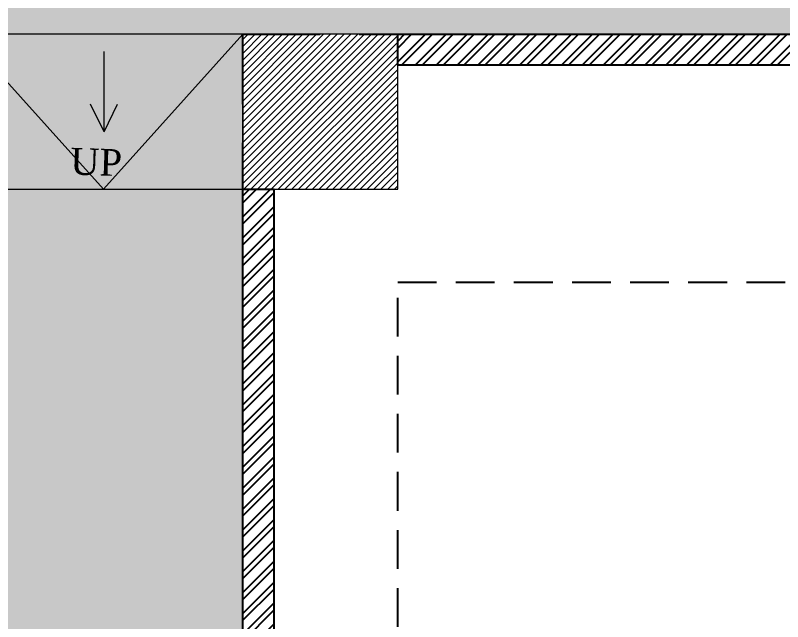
# Model space of a CAD drawing. Header units: millimetres. Extents: x 2335845 to 2509607, y 289014 to 361737.
# Drawn here: x 2403576 to 2408529, y 323910 to 327824 of the extents above; entities that cross this region are included whole.
import ezdxf

# ---------------------------------------------------------------- set-up
doc = ezdxf.new("R2010")
doc.units = ezdxf.units.MM
doc.linetypes.add('DASHED', pattern=[0.75, 0.5, -0.25])
doc.linetypes.add('HIDDEN', pattern=[0.375, 0.25, -0.125])
for name, color, linetype, lineweight in [('A-PLAN-COLUMN', 3, 'Continuous', 0), ('A-PLAN-RCC-HATCH', 8, 'Continuous', 13), ('TOA-FL-CPT-1', 8, 'Continuous', 5), ('TOA-FL-CPT-5', 8, 'Continuous', 5), ('TOA-RAMP', 8, 'Continuous', 13)]:
    doc.layers.add(name, color=color, linetype=linetype, lineweight=lineweight)
for name, color, linetype in [('A-PLAN-HIDDEN', 1, 'HIDDEN'), ('A-PLAN-WALL', 6, 'Continuous'), ('A-PLAN-WALL HATCH', 8, 'Continuous'), ('FLOOR MARK', 7, 'Continuous')]:
    doc.layers.add(name, color=color, linetype=linetype)
doc.styles.add('GEORGE', font='georgia.ttf')
pattern_1 = [(315, (-36425.78, 307491.06), (-67.35192, -67.35192), []), (315, (-36380.88, 307491.06), (-67.35192, -67.35192), [])]

# ---------------------------------------------------------------- blocks, each defined once
blk = doc.blocks.new('Columns')
at = {"layer": 'A-PLAN-RCC-HATCH'}
h = blk.add_hatch(dxfattribs=at)
h.set_pattern_fill('ANSI31', color=256, scale=250, style=0)
h.set_pattern_definition([(45, (469397.9, -590762.232), (-22.0970869, 22.0970869), [])])
h.paths.add_polyline_path([(28839.7, 1537), (29839.7, 1537), (29839.7, 2537), (28839.7, 2537)])
at = {"layer": 'A-PLAN-COLUMN', "elevation": 0}
blk.add_lwpolyline([(28839.7, 1537), (29839.7, 1537), (29839.7, 2537), (28839.7, 2537)], close=True, dxfattribs=at)
blk = doc.blocks.new('AHU-2')
at = {"layer": 'A-PLAN-WALL HATCH'}
h = blk.add_hatch(dxfattribs=at)
h.set_pattern_fill('ANSI32', color=256, scale=10, style=0)
h.set_pattern_definition(pattern_1)
h.paths.add_polyline_path([(1474.2, 1966.1), (1474.2, 2616.1), (2574.2, 2616.1), (2574.2, 2816.1), (1069.2, 2816.1), (1069.2, 2616.1), (1274.2, 2616.1), (1274.2, 2166.1), (74.2, 2166.1), (74.2, 2616.1), (279.2, 2616.1), (279.2, 2816.1), (-330.8, 2816.1), (-330.8, 2616.1), (-125.8, 2616.1), (-125.8, 2166.1), (-1325.8, 2166.1), (-1325.8, 2616.1), (-1120.8, 2616.1), (-1120.8, 2816.1), (-1730.8, 2816.1), (-1730.8, 2616.1), (-1525.8, 2616.1), (-1525.8, 2166.1), (-2725.8, 2166.1), (-2725.8, 2616.1), (-2520.8, 2616.1), (-2520.8, 2816.1), (-2925.8, 2816.1), (-2925.8, -2008.9), (-2725.8, -2008.9), (-2725.8, 1966.1)])
h = blk.add_hatch(dxfattribs=at)
h.set_pattern_fill('ANSI32', color=256, scale=10, style=0)
h.set_pattern_definition(pattern_1)
h.paths.add_polyline_path([(-1925.8, -3008.9), (1034.2, -3008.9), (1034.2, -2158.9), (834.2, -2158.9), (834.2, -2808.9), (-1925.8, -2808.9)])
at = {"layer": 'A-PLAN-HIDDEN', "ltscale": 1000, "elevation": 0}
blk.add_lwpolyline([(974.2, -1408.9), (974.2, 1191.1), (-1925.8, 1191.1), (-1925.8, -1408.9)], close=True, dxfattribs=at)
at = {"layer": 'A-PLAN-WALL', "elevation": 0}
for points in [[(-2925.8, 2816.1), (-2925.8, -2008.9), (-2725.8, -2008.9), (-2725.8, 1966.1)], [(-1925.8, -3008.9), (1034.2, -3008.9), (1034.2, -2158.9), (834.2, -2158.9), (834.2, -2808.9), (-1925.8, -2808.9), (-1925.8, -3008.9)]]:
    blk.add_lwpolyline(points, dxfattribs=at)
blk = doc.blocks.new('CHOREE')
at = {"xscale": -1, "rotation": 180}
blk.add_blockref('AHU-2', (9408, 6440.9), dxfattribs=at)
blk = doc.blocks.new('BIG CHOORE')
blk.add_blockref('CHOREE', (-2408, -1909))

msp = doc.modelspace()

# ---------------------------------------------------------------- hatches: boundary and pattern name
at = {"layer": 'TOA-FL-CPT-1', "true_color": 0xc7c8ca}
h = msp.add_hatch(dxfattribs=at)
h.set_pattern_fill('AR-PARQ1', color=9, scale=3)
h.set_pattern_definition([(90, (54538.6, -6708.4), (-914.4, 914.4), [914.4, -914.4]), (90, (54691, -6708.4), (-914.4, 914.4), [914.4, -914.4]), (90, (54843.4, -6708.4), (-914.4, 914.4), [914.4, -914.4]), (90, (54995.8, -6708.4), (-914.4, 914.4), [914.4, -914.4]), (90, (55148.2, -6708.4), (-914.4, 914.4), [914.4, -914.4]), (90, (55300.6, -6708.4), (-914.4, 914.4), [914.4, -914.4]), (90, (55453, -6708.4), (-914.4, 914.4), [914.4, -914.4]), (0, (54538.6, -5794), (914.4, -914.4), [914.4, -914.4]), (0, (54538.6, -5641.6), (914.4, -914.4), [914.4, -914.4]), (0, (54538.6, -5489.2), (914.4, -914.4), [914.4, -914.4]), (0, (54538.6, -5336.8), (914.4, -914.4), [914.4, -914.4]), (0, (54538.6, -5184.4), (914.4, -914.4), [914.4, -914.4]), (0, (54538.6, -5032), (914.4, -914.4), [914.4, -914.4]), (0, (54538.6, -4879.6), (914.4, -914.4), [914.4, -914.4])])
h.paths.add_polyline_path([(2344950.518, 323601.624), (2348044.691, 323601.624), (2348044.691, 308801.624), (2344978.375, 308801.624), (2344983.023, 307001.553), (2351045.878, 307001.608), (2351044.683, 304701.624), (2350244.683, 304670.094), (2350244.683, 294701.624), (2352811.835, 294701.622), (2352811.821, 307001.631), (2405044.683, 307005.059), (2405044.683, 327701.624), (2410595.745, 327701.624), (2410609.803, 329501.624), (2408605.34, 329501.624), (2411484.683, 335301.624), (2408440.262, 335301.624), (2406365.488, 331122.307), (2403244.678, 328001.969), (2403244.795, 325600.805), (2384290.648, 325598.809), (2384290.648, 323607.372), (2375885.176, 323603.528), (2375861.465, 325602.978), (2360226.195, 325602.091), (2360226.052, 334601.937), (2375945.229, 334602.179), (2375945.229, 331031.373), (2376972.789, 331510.903), (2389391.537, 331510.903), (2389391.537, 331810.72), (2389491.628, 331810.72), (2389491.53, 331510.903), (2391791.53, 331510.903), (2391791.531, 333010.881), (2389491.53, 333010.881), (2389491.531, 332710.861), (2389391.537, 332710.861), (2389391.54, 333010.905), (2377622.511, 333011.008), (2377622.511, 336459.845), (2386144.742, 336459.853), (2386144.683, 337701.624), (2376094.699, 337701.624), (2376094.724, 335802.062), (2362938.321, 335802.061), (2362938.326, 340629.119), (2359023.456, 340413.419), (2359023.899, 325602.053), (2352244.614, 325602.052), (2352244.655, 339888.472), (2350244.683, 339753.79), (2350259.797, 327701.624), (2351044.683, 327701.624), (2351043.518, 325401.69), (2344945.863, 325401.675)])
h.paths.add_polyline_path([(2365719.683, 323601.624), (2395044.683, 323601.624), (2395044.683, 322741.298), (2398494.622, 322751.666), (2398494.622, 323601.624), (2403544.687, 323601.624), (2403544.687, 308801.634), (2365719.683, 308801.634)], flags=16)
h.paths.add_polyline_path([(2349719.689, 323601.683), (2365719.683, 323601.683), (2365719.683, 308801.624), (2349719.689, 308801.624)], flags=16)
at = {"layer": 'TOA-FL-CPT-5'}
h = msp.add_hatch(dxfattribs=at)
h.set_pattern_fill('FLEX', color=8, scale=50)
h.set_pattern_definition([(0, (2309292.62, 300485.2), (0, 317.5), [317.5, -317.5]), (45, (2309610.12, 300485.2), (0, 317.5), [79.375, -290.2628, 79.375, -449.0128])])
edge = h.paths.add_edge_path()
edge.add_line((2391891.519, 341636.517), (2391891.647, 325701.668))
edge.add_line((2391891.647, 325701.668), (2392141.744, 325701.668))
edge.add_line((2392141.744, 325701.668), (2392141.744, 325601.668))
edge.add_line((2392141.744, 325601.668), (2393641.646, 325601.648))
edge.add_line((2393641.646, 325601.648), (2393641.646, 325702.33))
edge.add_line((2393641.646, 325702.33), (2394044.8, 325701.546))
edge.add_line((2394044.8, 325701.546), (2394044.683, 328001.738))
edge.add_line((2394044.683, 328001.738), (2403103.197, 328001.969))
edge.add_line((2403103.197, 328001.969), (2406283.172, 331181.464))
edge.add_line((2406283.172, 331181.464), (2408344.683, 335301.624))
edge.add_line((2408344.683, 335301.624), (2408344.683, 341505.727))
edge.add_arc((2392985.18, -555741.344), 897378.527, 89.019279294, 90.069828029)

# ---------------------------------------------------------------- linework, layer by layer
at = {"const_width": 5}
msp.add_lwpolyline([(2405044.683, 321856.624), (2405044.683, 327701.624), (2411794.683, 327701.624), (2411795.92, 326966.379), (2412834.683, 326966.379), (2412834.683, 327701.624), (2414494.683, 327701.624), (2414494.683, 323026.835)], dxfattribs=at)
at = {"layer": 'FLOOR MARK', "color": 8, "linetype": 'DASHED', "ltscale": 1000}
msp.add_lwpolyline([(2352811.821, 307001.631), (2405044.706, 307001.633), (2405044.683, 327701.624), (2410595.745, 327701.624), (2410595.747, 329501.622), (2408605.34, 329501.624), (2411484.683, 335301.624), (2408514.954, 335301.624), (2406410.127, 331099.972), (2403244.681, 327931.267), (2403244.795, 325600.805), (2383344.673, 325601.126)], dxfattribs=at)
at = {"layer": 'TOA-RAMP', "color": 8, "ltscale": 1000, "elevation": 0}
msp.add_lwpolyline([(2405044.57, 327701.625), (2403244.787, 327701.625), (2403244.787, 326701.569), (2405044.57, 326701.569)], close=True, dxfattribs=at)
at = {"layer": 'TOA-RAMP', "color": 8, "ltscale": 1000}
msp.add_lwpolyline([(2403244.787, 327701.625), (2404144.678, 326701.569), (2405044.57, 327701.625)], dxfattribs=at)
at = {"layer": 'TOA-RAMP', "color": 8, "ltscale": 1000, "elevation": 0}
for points in [[(2404149.361, 327071.445), (2404149.361, 327591.083)], [(2404149.361, 327071.445), (2404062.193, 327250.58)], [(2404149.361, 327071.445), (2404236.529, 327250.58)]]:
    msp.add_lwpolyline(points, dxfattribs=at)

# ---------------------------------------------------------------- block references
msp.add_blockref('BIG CHOORE', (2400970.421, 320160.812))
at = {"layer": 'A-PLAN-COLUMN'}
msp.add_blockref('Columns', (2376204.978, 325164.617), dxfattribs=at)

# ---------------------------------------------------------------- texts
at = {"layer": 'TOA-RAMP', "color": 8, "ltscale": 1000, "insert": (2404267.773, 326958.712, 0), "char_height": 172.8, "width": 636.21886, "attachment_point": 3, "rotation": 358.13293, "style": 'GEORGE'}
msp.add_mtext('UP', dxfattribs=at)

doc.saveas('drawing.dxf')
